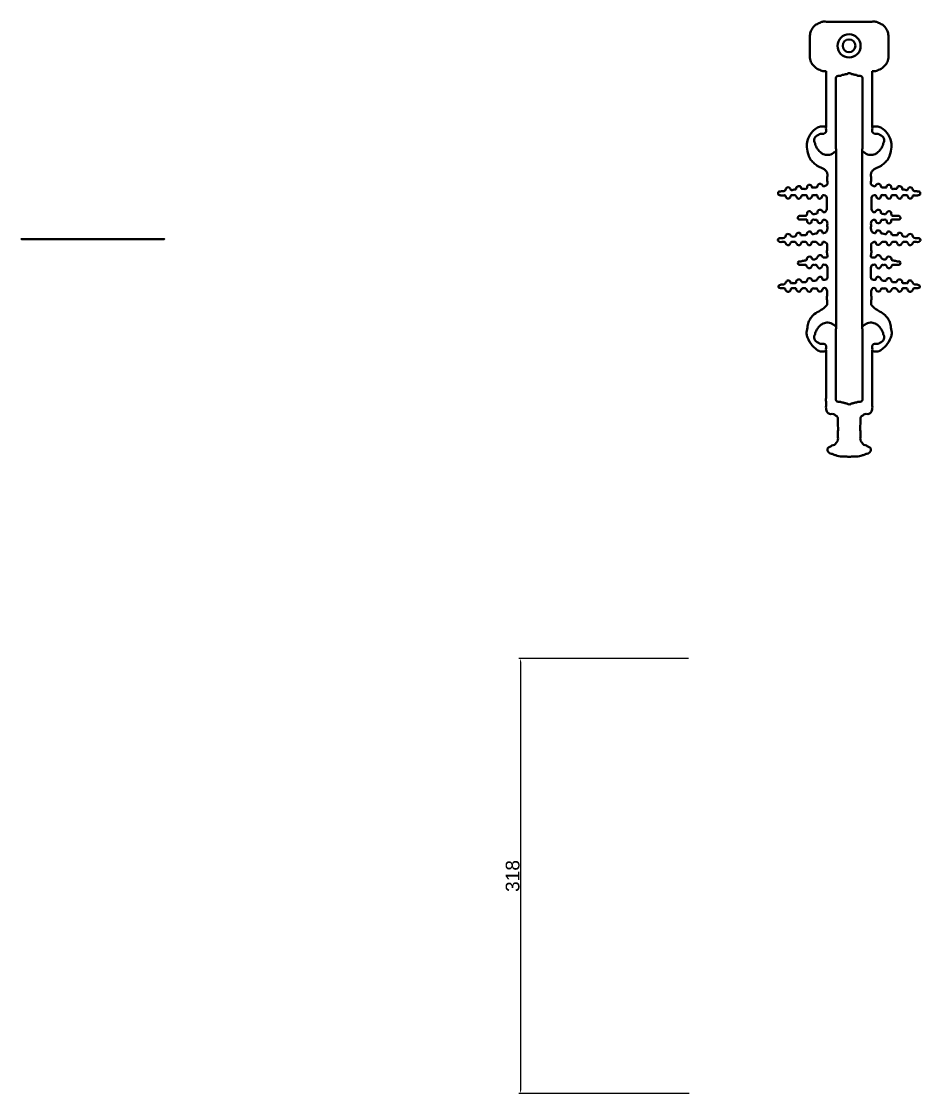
# Model space of a CAD drawing. Header units: millimetres. Extents: x 3212 to 3870, y 3838 to 4622.
import ezdxf

# ---------------------------------------------------------------- set-up
doc = ezdxf.new("R2010")
doc.units = ezdxf.units.MM
doc.styles.get("Standard").update_dxf_attribs({"font": 'arial.ttf'})
doc.dimstyles.new('ISO-25', dxfattribs={"dimtxt": 10, "dimasz": 2.5, "dimexe": 1.25, "dimexo": 0.625, "dimtad": 1, "dimtxsty": 'Standard', "dimcen": 2.5, "dimadec": 0, "dimazin": 0, "dimtfac": 1, "dimtmove": 0, "dimatfit": 3, "dimfxl": 1, "dimarcsym": 0})

# ---------------------------------------------------------------- blocks, each defined once
blk = doc.blocks.new('*D1')
at = {"color": 0, "lineweight": -2, "transparency": 16777216}
for p, q in [((3700.25, 4156.1), (3576.08, 4156.1)), ((3577.33, 4153.6), (3577.33, 3840.6)), ((3700.59, 3838.1), (3576.08, 3838.1))]:
    blk.add_line(p, q, dxfattribs=at)
at = {"color": 0, "transparency": 16777216}
for points in [[(3576.91, 4153.6), (3577.74, 4153.6), (3577.33, 4156.1)], [(3576.91, 3840.6), (3577.74, 3840.6), (3577.33, 3838.1)]]:
    blk.add_solid(points, dxfattribs=at)
at = {"layer": 'Defpoints', "color": 0, "transparency": 16777216}
for p in [(3700.88, 4156.1), (3577.33, 3838.1), (3701.22, 3838.1)]:
    blk.add_point(p, dxfattribs=at)
at = {"color": 0, "lineweight": 40, "transparency": 16777216, "insert": (3571.59, 3997.1), "char_height": 10, "attachment_point": 5, "rotation": 90}
blk.add_mtext('318', dxfattribs=at)

msp = doc.modelspace()

# ---------------------------------------------------------------- linework, layer by layer
at = {"color": 2, "lineweight": 40}
for centre, radius in [((3817.567, 4603.783), 8.468), ((3817.567, 4603.849), 4.669)]:
    msp.add_circle(centre, radius, dxfattribs=at)
at = {"color": 2, "lineweight": 40, "extrusion": (0, -1, 6.12323e-17)}
for centre, radius in [((3264.597, 141.177, -4462.606), 8.468), ((3264.597, 141.243, -4462.606), 4.669)]:
    msp.add_circle(centre, radius, dxfattribs=at)
at = {"color": 1, "lineweight": 40}
for points in [[(3817.624, 4621.453), (3813.996, 4621.453), (3809.702, 4621.453), (3804.804, 4621.453), (3800.934, 4621.453), (3798.031, 4621.453), (3795.492, 4620.366), (3793.012, 4619.097), (3790.231, 4615.713), (3789.203, 4613.115), (3788.947, 4609.484), (3788.947, 4608.308), (3788.947, 4603.012), (3788.947, 4598.556), (3788.947, 4595.07), (3789.981, 4591.339), (3792.797, 4588.22), (3794.327, 4587.057), (3796.087, 4586.254), (3797.53, 4585.581), (3799.245, 4585.361), (3800.19, 4585.361), (3800.694, 4585.361)], [(3817.624, 4621.453), (3821.252, 4621.453), (3825.546, 4621.453), (3830.444, 4621.453), (3834.314, 4621.453), (3837.216, 4621.453), (3839.756, 4620.366), (3842.236, 4619.097), (3845.017, 4615.713), (3846.045, 4613.115), (3846.301, 4609.484), (3846.301, 4608.308), (3846.301, 4603.012), (3846.301, 4598.556), (3846.301, 4595.07), (3845.266, 4591.339), (3842.451, 4588.22), (3840.921, 4587.057), (3839.161, 4586.254), (3837.718, 4585.581), (3836.003, 4585.361), (3835.058, 4585.361), (3834.554, 4585.361)], [(3800.694, 4585.361), (3800.694, 4544.886)], [(3834.554, 4585.361), (3834.554, 4544.886)], [(3264.654, 4462.606, 158.847), (3261.025, 4462.606, 158.847), (3256.732, 4462.606, 158.847), (3251.834, 4462.606, 158.847), (3247.964, 4462.606, 158.847), (3245.061, 4462.606, 158.847), (3242.521, 4462.606, 157.76), (3240.042, 4462.606, 156.491), (3237.26, 4462.606, 153.107), (3236.232, 4462.606, 150.509), (3235.976, 4462.606, 146.878), (3235.976, 4462.606, 145.702), (3235.976, 4462.606, 140.405), (3235.976, 4462.606, 135.95), (3235.976, 4462.606, 132.463), (3237.011, 4462.606, 128.733), (3239.827, 4462.606, 125.613), (3241.357, 4462.606, 124.451), (3243.117, 4462.606, 123.647), (3244.56, 4462.606, 122.975), (3246.275, 4462.606, 122.755), (3247.22, 4462.606, 122.755), (3247.724, 4462.606, 122.755)], [(3247.724, 4462.606, -81.897), (3247.724, 4462.606, -87.768), (3247.724, 4462.606, -94.689), (3247.724, 4462.606, -98.853), (3247.724, 4462.606, -114.891), (3247.724, 4462.606, -119.008), (3247.724, 4462.606, -121.901), (3247.724, 4462.606, -123.791), (3248.751, 4462.606, -126.723), (3251.028, 4462.606, -127.88), (3253.19, 4462.606, -127.88), (3254.773, 4462.606, -128.883), (3256.124, 4462.606, -130.156), (3256.477, 4462.606, -132.532), (3256.477, 4462.606, -135.136), (3256.477, 4462.606, -140.725), (3256.477, 4462.606, -144.971), (3256.477, 4462.606, -146.72), (3255.134, 4462.606, -149.03), (3253.946, 4462.606, -150.342), (3251.996, 4462.606, -150.921), (3250.911, 4462.606, -151.634), (3249.24, 4462.606, -152.686), (3248.718, 4462.606, -153.729), (3250.008, 4462.606, -156.191), (3251.706, 4462.606, -156.89), (3253.754, 4462.606, -157.663), (3256.002, 4462.606, -158.412), (3258.225, 4462.606, -158.886), (3260.123, 4462.606, -158.886), (3261.771, 4462.606, -158.886), (3264.314, 4462.606, -159.153), (3264.994, 4462.606, -159.153)], [(3247.724, 4462.606, 122.755), (3247.724, 4462.606, 82.279)], [(3264.654, 4462.606, 158.847), (3268.282, 4462.606, 158.847), (3272.575, 4462.606, 158.847), (3277.473, 4462.606, 158.847), (3281.344, 4462.606, 158.847), (3284.246, 4462.606, 158.847), (3286.786, 4462.606, 157.76), (3289.265, 4462.606, 156.491), (3292.047, 4462.606, 153.107), (3293.075, 4462.606, 150.509), (3293.331, 4462.606, 146.878), (3293.331, 4462.606, 145.702), (3293.331, 4462.606, 140.405), (3293.331, 4462.606, 135.95), (3293.331, 4462.606, 132.463), (3292.296, 4462.606, 128.733), (3289.48, 4462.606, 125.613), (3287.95, 4462.606, 124.451), (3286.191, 4462.606, 123.647), (3284.748, 4462.606, 122.975), (3283.032, 4462.606, 122.755), (3282.087, 4462.606, 122.755), (3281.584, 4462.606, 122.755)], [(3281.584, 4462.606, -81.897), (3281.584, 4462.606, -87.768), (3281.584, 4462.606, -94.689), (3281.584, 4462.606, -98.853), (3281.584, 4462.606, -114.891), (3281.584, 4462.606, -119.008), (3281.584, 4462.606, -121.901), (3281.584, 4462.606, -123.791), (3280.557, 4462.606, -126.723), (3278.279, 4462.606, -127.88), (3276.117, 4462.606, -127.88), (3274.534, 4462.606, -128.883), (3273.183, 4462.606, -130.156), (3272.83, 4462.606, -132.532), (3272.83, 4462.606, -135.136), (3272.83, 4462.606, -140.725), (3272.83, 4462.606, -144.971), (3272.83, 4462.606, -146.72), (3274.174, 4462.606, -149.03), (3275.361, 4462.606, -150.342), (3277.311, 4462.606, -150.921), (3278.396, 4462.606, -151.634), (3280.067, 4462.606, -152.686), (3280.589, 4462.606, -153.729), (3279.299, 4462.606, -156.191), (3277.601, 4462.606, -156.89), (3275.553, 4462.606, -157.663), (3273.305, 4462.606, -158.412), (3271.082, 4462.606, -158.886), (3269.184, 4462.606, -158.886), (3267.536, 4462.606, -158.886), (3264.994, 4462.606, -159.153)], [(3281.584, 4462.606, 122.755), (3281.584, 4462.606, 82.279)], [(3800.694, 4380.71), (3800.694, 4374.838), (3800.694, 4367.918), (3800.694, 4363.753), (3800.694, 4347.715), (3800.694, 4343.598), (3800.694, 4340.705), (3800.694, 4338.815), (3801.721, 4335.883), (3803.999, 4334.726), (3806.16, 4334.726), (3807.743, 4333.723), (3809.094, 4332.45), (3809.447, 4330.074), (3809.447, 4327.47), (3809.447, 4321.881), (3809.447, 4317.635), (3809.447, 4315.886), (3808.104, 4313.576), (3806.916, 4312.265), (3804.967, 4311.685), (3803.881, 4310.972), (3802.211, 4309.92), (3801.689, 4308.877), (3802.979, 4306.415), (3804.677, 4305.716), (3806.725, 4304.943), (3808.972, 4304.194), (3811.195, 4303.72), (3813.093, 4303.72), (3814.742, 4303.72), (3817.284, 4303.454), (3817.964, 4303.454)], [(3834.554, 4380.71), (3834.554, 4374.838), (3834.554, 4367.918), (3834.554, 4363.753), (3834.554, 4347.715), (3834.554, 4343.598), (3834.554, 4340.705), (3834.554, 4338.815), (3833.527, 4335.883), (3831.249, 4334.726), (3829.087, 4334.726), (3827.505, 4333.723), (3826.154, 4332.45), (3825.801, 4330.074), (3825.801, 4327.47), (3825.801, 4321.881), (3825.801, 4317.635), (3825.801, 4315.886), (3827.144, 4313.576), (3828.331, 4312.265), (3830.281, 4311.685), (3831.366, 4310.972), (3833.037, 4309.92), (3833.559, 4308.877), (3832.269, 4306.415), (3830.571, 4305.716), (3828.523, 4304.943), (3826.275, 4304.194), (3824.053, 4303.72), (3822.155, 4303.72), (3820.506, 4303.72), (3817.964, 4303.454)]]:
    msp.add_spline(points, degree=3, dxfattribs=at)
at = {"color": 4, "lineweight": 40}
for points in [[(3817.787, 4583.756), (3816.803, 4583.756), (3816.021, 4583.19), (3815.025, 4583.03), (3814.029, 4582.787), (3813.309, 4582.522), (3812.409, 4582.522), (3811.307, 4581.993), (3810.619, 4581.993), (3809.433, 4581.834), (3808.956, 4581.654), (3808.077, 4580.977), (3807.963, 4580.073), (3807.963, 4578.622), (3807.963, 4576.557), (3807.963, 4573.867), (3807.963, 4563.944), (3807.963, 4549.334), (3807.963, 4541.43), (3807.963, 4530.962), (3808.036, 4527.047)], [(3817.787, 4583.756), (3818.488, 4583.756), (3819.269, 4583.19), (3820.266, 4583.03), (3821.261, 4582.787), (3821.981, 4582.522), (3822.882, 4582.522), (3823.983, 4581.993), (3824.672, 4581.993), (3825.858, 4581.834), (3826.335, 4581.654), (3827.214, 4580.977), (3827.327, 4580.073), (3827.327, 4578.622), (3827.327, 4576.557), (3827.327, 4573.867), (3827.327, 4563.944), (3827.327, 4549.334), (3827.327, 4541.43), (3827.327, 4530.962), (3827.212, 4527.047)], [(3264.816, 4462.606, 121.15), (3263.833, 4462.606, 121.15), (3263.051, 4462.606, 120.584), (3262.055, 4462.606, 120.424), (3261.059, 4462.606, 120.181), (3260.339, 4462.606, 119.916), (3259.439, 4462.606, 119.916), (3258.337, 4462.606, 119.387), (3257.649, 4462.606, 119.387), (3256.462, 4462.606, 119.228), (3255.986, 4462.606, 119.048), (3255.106, 4462.606, 118.371), (3254.993, 4462.606, 117.467), (3254.993, 4462.606, 116.016), (3254.993, 4462.606, 113.951), (3254.993, 4462.606, 111.261), (3254.993, 4462.606, 101.337), (3254.993, 4462.606, 86.728), (3254.993, 4462.606, 78.824), (3254.993, 4462.606, 68.356), (3255.066, 4462.606, 64.44)], [(3264.816, 4462.606, -120.767), (3263.833, 4462.606, -120.767), (3263.051, 4462.606, -120.202), (3262.055, 4462.606, -120.041), (3261.059, 4462.606, -119.798), (3260.339, 4462.606, -119.533), (3259.439, 4462.606, -119.533), (3258.337, 4462.606, -119.004), (3257.649, 4462.606, -119.004), (3256.462, 4462.606, -118.846), (3255.986, 4462.606, -118.666), (3255.106, 4462.606, -117.988), (3254.993, 4462.606, -117.084), (3254.993, 4462.606, -115.633), (3254.993, 4462.606, -113.568), (3254.993, 4462.606, -110.878), (3254.993, 4462.606, -100.955), (3254.993, 4462.606, -86.345), (3254.993, 4462.606, -78.441), (3254.993, 4462.606, -67.974), (3255.066, 4462.606, -64.058)], [(3264.816, 4462.606, 121.15), (3265.517, 4462.606, 121.15), (3266.299, 4462.606, 120.584), (3267.295, 4462.606, 120.424), (3268.291, 4462.606, 120.181), (3269.011, 4462.606, 119.916), (3269.911, 4462.606, 119.916), (3271.013, 4462.606, 119.387), (3271.701, 4462.606, 119.387), (3272.888, 4462.606, 119.228), (3273.364, 4462.606, 119.048), (3274.244, 4462.606, 118.371), (3274.357, 4462.606, 117.467), (3274.357, 4462.606, 116.016), (3274.357, 4462.606, 113.951), (3274.357, 4462.606, 111.261), (3274.357, 4462.606, 101.337), (3274.357, 4462.606, 86.728), (3274.357, 4462.606, 78.824), (3274.357, 4462.606, 68.356), (3274.241, 4462.606, 64.44)], [(3264.816, 4462.606, -120.767), (3265.517, 4462.606, -120.767), (3266.299, 4462.606, -120.202), (3267.295, 4462.606, -120.041), (3268.291, 4462.606, -119.798), (3269.011, 4462.606, -119.533), (3269.911, 4462.606, -119.533), (3271.013, 4462.606, -119.004), (3271.701, 4462.606, -119.004), (3272.888, 4462.606, -118.846), (3273.364, 4462.606, -118.666), (3274.244, 4462.606, -117.988), (3274.357, 4462.606, -117.084), (3274.357, 4462.606, -115.633), (3274.357, 4462.606, -113.568), (3274.357, 4462.606, -110.878), (3274.357, 4462.606, -100.955), (3274.357, 4462.606, -86.345), (3274.357, 4462.606, -78.441), (3274.357, 4462.606, -67.974), (3274.241, 4462.606, -64.058)], [(3817.787, 4341.839), (3816.803, 4341.839), (3816.021, 4342.405), (3815.025, 4342.565), (3814.029, 4342.808), (3813.309, 4343.073), (3812.409, 4343.073), (3811.307, 4343.602), (3810.619, 4343.602), (3809.433, 4343.761), (3808.956, 4343.941), (3808.077, 4344.618), (3807.963, 4345.522), (3807.963, 4346.973), (3807.963, 4349.038), (3807.963, 4351.728), (3807.963, 4361.651), (3807.963, 4376.261), (3807.963, 4384.165), (3807.963, 4394.633), (3808.036, 4398.548)], [(3817.787, 4341.839), (3818.488, 4341.839), (3819.269, 4342.405), (3820.266, 4342.565), (3821.261, 4342.808), (3821.981, 4343.073), (3822.882, 4343.073), (3823.983, 4343.602), (3824.672, 4343.602), (3825.858, 4343.761), (3826.335, 4343.941), (3827.214, 4344.618), (3827.327, 4345.522), (3827.327, 4346.973), (3827.327, 4349.038), (3827.327, 4351.728), (3827.327, 4361.651), (3827.327, 4376.261), (3827.327, 4384.165), (3827.327, 4394.633), (3827.212, 4398.548)]]:
    msp.add_spline(points, degree=3, dxfattribs=at)
at = {"color": 5, "lineweight": 40}
for points in [[(3800.694, 4544.886), (3798.615, 4544.886), (3796.746, 4544.886), (3793.809, 4543.654), (3790.018, 4540.239), (3787.188, 4534.53), (3786.686, 4529.728), (3787.82, 4524.2), (3789.708, 4520.312), (3792.142, 4517.948), (3795.108, 4515.698), (3797.407, 4514.55), (3799.296, 4513.588), (3800.972, 4511.98), (3801.687, 4509.953), (3801.687, 4508.849), (3801.687, 4504.286), (3801.687, 4502.825), (3800.153, 4501.499), (3798.869, 4501.108), (3797.977, 4502.13), (3797.215, 4502.717), (3796.404, 4502.977), (3795.412, 4502.729), (3794.703, 4502.114), (3794.292, 4500.79), (3792.801, 4500.227), (3791.389, 4500.227), (3790.553, 4500.227), (3790.142, 4501.405), (3789.498, 4501.993), (3788.274, 4502.179), (3787.602, 4501.99), (3786.848, 4500.337), (3786.848, 4499.932), (3786.025, 4499.239), (3784.846, 4499.239), (3783.417, 4499.239), (3782.779, 4499.239), (3782.376, 4500.445), (3781.641, 4501.235), (3780.559, 4501.235), (3779.616, 4500.944), (3778.95, 4499.863), (3778.631, 4498.768), (3777.868, 4498.768), (3776.744, 4498.531), (3775.259, 4498.382), (3774.734, 4499.011), (3774.228, 4499.884), (3773.651, 4500.399), (3772.471, 4500.399), (3771.318, 4499.264), (3770.89, 4498.138), (3769.762, 4497.53), (3768.038, 4497.53), (3767.034, 4497.397), (3766.012, 4497.184), (3765.627, 4495.766), (3766.147, 4494.925), (3768.355, 4494.529), (3769.805, 4494.529), (3770.853, 4494.529), (3771.244, 4493.492), (3772.146, 4492.419), (3772.87, 4492.144), (3774.407, 4493.042), (3775.305, 4494.664), (3776.102, 4494.664), (3777.378, 4494.664), (3778.247, 4494.664), (3778.957, 4493.795), (3779.638, 4492.578), (3780.537, 4492.014), (3782.073, 4492.694), (3782.783, 4494.229), (3783.175, 4494.664), (3784.131, 4494.664), (3785.32, 4494.664), (3786.454, 4494.664), (3786.883, 4493.628), (3787.723, 4492.306), (3789.074, 4492.178), (3789.944, 4492.639), (3790.606, 4494.256), (3790.812, 4494.682), (3791.535, 4494.8), (3792.024, 4494.8), (3793.341, 4494.8), (3794.08, 4494.8), (3794.429, 4493.642), (3795.883, 4492.099), (3797.442, 4492.698), (3798.042, 4494.346), (3799.122, 4494.766), (3800.824, 4493.91), (3801.266, 4491.544), (3801.266, 4488.708), (3801.266, 4484.566), (3800.569, 4482.928), (3799.281, 4482.149), (3797.76, 4483.396), (3797.402, 4483.741), (3796.666, 4484.032), (3795.241, 4483.68), (3794.444, 4482.394), (3794.168, 4481.368), (3793.426, 4481.095), (3791.978, 4480.818), (3791.146, 4480.818), (3790.13, 4481.987), (3789.483, 4482.634), (3788.821, 4482.895), (3786.988, 4482.187), (3786.665, 4480.325), (3785.833, 4479.648), (3784.601, 4479.648), (3782.953, 4479.648), (3781.782, 4479.648), (3780.482, 4479.147), (3780.482, 4477.075), (3781.631, 4476.832), (3783.867, 4476.832), (3786.138, 4476.832), (3786.645, 4476.832), (3786.864, 4475.804), (3787.984, 4474.207), (3789.366, 4474.207), (3790.434, 4476.247), (3790.873, 4476.749), (3792.334, 4476.749), (3793.135, 4476.749), (3793.857, 4476.749), (3794.501, 4475.761), (3795.302, 4474.427), (3796.495, 4474.113), (3797.814, 4474.961), (3798.285, 4476.451), (3799.165, 4476.718), (3800.876, 4476.263), (3801.646, 4474.913), (3801.646, 4472.687), (3801.646, 4469.679), (3800.729, 4467.682), (3798.959, 4466.949), (3798.478, 4466.949), (3797.997, 4468.162), (3795.903, 4468.93), (3794.71, 4468.185), (3793.892, 4466.638), (3793.207, 4466.638), (3791.311, 4466.176), (3790.706, 4466.176), (3789.957, 4467.45), (3789.16, 4468.055), (3788.092, 4468.055), (3786.993, 4467.211), (3786.451, 4465.746), (3785.798, 4465.523), (3784.013, 4465.523), (3782.366, 4465.523), (3781.95, 4466.682), (3780.973, 4467.274), (3779.933, 4467.034), (3778.956, 4466.01), (3778.588, 4464.858), (3777.723, 4464.362), (3776.122, 4464.362), (3775.417, 4464.362), (3774.637, 4465.561), (3773.532, 4466.275), (3771.761, 4466.048), (3770.721, 4464.084), (3769.227, 4463.175), (3768.236, 4463.175), (3766.351, 4463.175), (3765.459, 4461.782), (3766.732, 4460.458), (3768.551, 4460.458), (3770.37, 4460.458), (3771.499, 4458.968), (3772.436, 4458.261), (3773.719, 4458.261), (3774.771, 4459.691), (3775.265, 4460.332), (3776.288, 4460.54), (3777.18, 4460.54), (3778.136, 4460.54), (3778.929, 4459.703), (3779.821, 4458.497), (3781.16, 4458.085), (3782.597, 4459.587), (3783.126, 4460.561), (3783.919, 4460.561), (3784.49, 4460.561), (3785.805, 4460.561), (3786.62, 4459.951), (3787.286, 4458.737), (3788.501, 4458.039), (3789.667, 4458.637), (3790.399, 4460.351), (3790.798, 4460.6), (3791.731, 4460.6), (3793.462, 4460.6), (3794.564, 4459.592), (3795.424, 4458.523), (3796.766, 4458.314), (3798.106, 4459.568), (3798.464, 4460.558), (3799.254, 4460.558), (3800.35, 4460.11), (3801.491, 4459.142), (3801.491, 4458.638), (3801.491, 4457.524), (3801.491, 4455.263), (3801.491, 4452.1), (3801.491, 4449.491), (3799.917, 4449.089), (3798.788, 4449.089), (3797.711, 4450.285), (3797.232, 4450.797), (3795.882, 4450.797), (3794.907, 4450.285), (3794.052, 4448.628), (3793.197, 4448.064), (3791.966, 4447.551), (3790.804, 4447.944), (3790.12, 4449.072), (3789.555, 4449.584), (3787.965, 4449.584), (3786.922, 4448.884), (3786.581, 4447.534), (3784.366, 4446.778), (3781.541, 4446.124), (3780.508, 4446.124), (3780.508, 4444.11), (3782.23, 4443.766), (3784.59, 4443.766), (3785.709, 4443.766), (3786.553, 4442.888), (3787.242, 4441.701), (3788.844, 4441.271), (3790.187, 4442.441), (3790.945, 4443.68), (3791.754, 4443.68), (3793.063, 4443.68), (3793.614, 4443.68), (3794.2, 4442.871), (3794.923, 4441.701), (3796.008, 4441.15), (3797.283, 4441.821), (3798.023, 4442.94), (3798.385, 4443.835), (3799.745, 4443.835), (3800.469, 4443.835), (3801.729, 4441.465), (3801.729, 4438.787), (3801.729, 4436.878), (3801.729, 4435.582), (3801.729, 4434.62), (3801.294, 4433.412), (3799.805, 4432.904), (3798.316, 4432.904), (3797.826, 4433.92), (3797.107, 4435.04), (3796.214, 4435.04), (3795.18, 4434.497), (3794.532, 4433.429), (3793.972, 4432.537), (3792.424, 4432.129), (3791.296, 4431.963), (3790.665, 4432.239), (3790.179, 4433.311), (3789.57, 4433.897), (3788.276, 4434.052), (3787.336, 4433.554), (3786.628, 4431.907), (3785.876, 4431.134), (3784.715, 4431.134), (3783.104, 4431.134), (3782.848, 4431.67), (3782.248, 4432.592), (3780.894, 4433.054), (3779.829, 4432.748), (3778.888, 4431.775), (3778.888, 4430.699), (3778.265, 4430.472), (3776.274, 4430.472), (3775.294, 4430.472), (3774.805, 4430.472), (3774.543, 4431.455), (3774.121, 4432.047), (3773.313, 4432.354), (3772.55, 4432.354), (3771.073, 4430.641), (3770.486, 4429.852), (3769.312, 4429.302), (3767.936, 4429.302), (3766.743, 4428.972), (3766.028, 4428.459), (3766.028, 4427.263), (3767.309, 4426.692), (3768.876, 4426.692), (3770.296, 4426.692), (3771.134, 4425.332), (3772.732, 4424.148), (3774.686, 4425.079), (3775.245, 4426.492), (3776.428, 4426.63), (3777.299, 4426.63), (3778.513, 4426.63), (3778.957, 4425.506), (3779.895, 4424.428), (3780.798, 4424.053), (3782.146, 4425.084), (3783.131, 4426.291), (3783.717, 4426.76), (3784.491, 4426.76), (3785.511, 4426.76), (3786.687, 4425.447), (3787.688, 4424.277), (3789.369, 4424.277), (3790.408, 4426.107), (3790.994, 4426.56), (3791.825, 4426.56), (3793.317, 4426.56), (3794.073, 4426.56), (3794.583, 4425.409), (3795.508, 4424.258), (3797.34, 4424.616), (3798.247, 4425.937), (3798.682, 4426.636), (3800.45, 4426.636), (3801.423, 4424.643), (3801.423, 4421.36), (3801.423, 4417.622), (3801.423, 4414.647), (3799.527, 4412.56), (3796.503, 4410.379), (3792.156, 4407.685), (3789.45, 4404.782), (3787.947, 4401.878), (3787.095, 4397.923), (3786.539, 4393.287), (3787.17, 4390.732), (3790.579, 4384.828), (3793.463, 4382.149), (3796.195, 4380.531), (3799.231, 4380.531), (3800.694, 4380.71)], [(3834.554, 4544.886), (3836.633, 4544.886), (3838.502, 4544.886), (3841.438, 4543.654), (3845.23, 4540.239), (3848.06, 4534.53), (3848.562, 4529.728), (3847.428, 4524.2), (3845.539, 4520.312), (3843.106, 4517.948), (3840.14, 4515.698), (3837.841, 4514.55), (3835.952, 4513.588), (3834.276, 4511.98), (3833.561, 4509.953), (3833.561, 4508.849), (3833.561, 4504.286), (3833.561, 4502.825), (3835.095, 4501.499), (3836.379, 4501.108), (3837.271, 4502.13), (3838.033, 4502.717), (3838.844, 4502.977), (3839.836, 4502.729), (3840.545, 4502.114), (3840.956, 4500.79), (3842.447, 4500.227), (3843.858, 4500.227), (3844.694, 4500.227), (3845.106, 4501.405), (3845.75, 4501.993), (3846.974, 4502.179), (3847.646, 4501.99), (3848.4, 4500.337), (3848.4, 4499.932), (3849.223, 4499.239), (3850.402, 4499.239), (3851.831, 4499.239), (3852.469, 4499.239), (3852.872, 4500.445), (3853.607, 4501.235), (3854.689, 4501.235), (3855.632, 4500.944), (3856.298, 4499.863), (3856.617, 4498.768), (3857.38, 4498.768), (3858.504, 4498.531), (3859.989, 4498.382), (3860.513, 4499.011), (3861.02, 4499.884), (3861.597, 4500.399), (3862.777, 4500.399), (3863.93, 4499.264), (3864.358, 4498.138), (3865.486, 4497.53), (3867.21, 4497.53), (3868.214, 4497.397), (3869.236, 4497.184), (3869.621, 4495.766), (3869.101, 4494.925), (3866.893, 4494.529), (3865.443, 4494.529), (3864.395, 4494.529), (3864.004, 4493.492), (3863.102, 4492.419), (3862.378, 4492.144), (3860.841, 4493.042), (3859.943, 4494.664), (3859.146, 4494.664), (3857.87, 4494.664), (3857.001, 4494.664), (3856.291, 4493.795), (3855.61, 4492.578), (3854.711, 4492.014), (3853.175, 4492.694), (3852.465, 4494.229), (3852.073, 4494.664), (3851.117, 4494.664), (3849.928, 4494.664), (3848.794, 4494.664), (3848.365, 4493.628), (3847.525, 4492.306), (3846.174, 4492.178), (3845.304, 4492.639), (3844.642, 4494.256), (3844.436, 4494.682), (3843.713, 4494.8), (3843.224, 4494.8), (3841.907, 4494.8), (3841.168, 4494.8), (3840.819, 4493.642), (3839.365, 4492.099), (3837.806, 4492.698), (3837.206, 4494.346), (3836.126, 4494.766), (3834.424, 4493.91), (3833.982, 4491.544), (3833.982, 4488.708), (3833.982, 4484.566), (3834.679, 4482.928), (3835.967, 4482.149), (3837.488, 4483.396), (3837.846, 4483.741), (3838.582, 4484.032), (3840.007, 4483.68), (3840.804, 4482.394), (3841.08, 4481.368), (3841.822, 4481.095), (3843.27, 4480.818), (3844.101, 4480.818), (3845.118, 4481.987), (3845.765, 4482.634), (3846.427, 4482.895), (3848.26, 4482.187), (3848.583, 4480.325), (3849.415, 4479.648), (3850.647, 4479.648), (3852.295, 4479.648), (3853.466, 4479.648), (3854.766, 4479.147), (3854.766, 4477.075), (3853.617, 4476.832), (3851.381, 4476.832), (3849.11, 4476.832), (3848.603, 4476.832), (3848.384, 4475.804), (3847.264, 4474.207), (3845.882, 4474.207), (3844.814, 4476.247), (3844.374, 4476.749), (3842.914, 4476.749), (3842.113, 4476.749), (3841.391, 4476.749), (3840.747, 4475.761), (3839.946, 4474.427), (3838.753, 4474.113), (3837.434, 4474.961), (3836.963, 4476.451), (3836.083, 4476.718), (3834.372, 4476.263), (3833.602, 4474.913), (3833.602, 4472.687), (3833.602, 4469.679), (3834.519, 4467.682), (3836.289, 4466.949), (3836.77, 4466.949), (3837.251, 4468.162), (3839.345, 4468.93), (3840.538, 4468.185), (3841.356, 4466.638), (3842.041, 4466.638), (3843.937, 4466.176), (3844.542, 4466.176), (3845.291, 4467.45), (3846.088, 4468.055), (3847.155, 4468.055), (3848.255, 4467.211), (3848.797, 4465.746), (3849.45, 4465.523), (3851.234, 4465.523), (3852.882, 4465.523), (3853.298, 4466.682), (3854.275, 4467.274), (3855.315, 4467.034), (3856.292, 4466.01), (3856.66, 4464.858), (3857.525, 4464.362), (3859.126, 4464.362), (3859.831, 4464.362), (3860.611, 4465.561), (3861.716, 4466.275), (3863.487, 4466.048), (3864.526, 4464.084), (3866.021, 4463.175), (3867.012, 4463.175), (3868.897, 4463.175), (3869.789, 4461.782), (3868.516, 4460.458), (3866.697, 4460.458), (3864.878, 4460.458), (3863.749, 4458.968), (3862.812, 4458.261), (3861.529, 4458.261), (3860.477, 4459.691), (3859.983, 4460.332), (3858.959, 4460.54), (3858.068, 4460.54), (3857.112, 4460.54), (3856.319, 4459.703), (3855.427, 4458.497), (3854.088, 4458.085), (3852.65, 4459.587), (3852.122, 4460.561), (3851.328, 4460.561), (3850.758, 4460.561), (3849.443, 4460.561), (3848.628, 4459.951), (3847.962, 4458.737), (3846.747, 4458.039), (3845.581, 4458.637), (3844.849, 4460.351), (3844.449, 4460.6), (3843.517, 4460.6), (3841.786, 4460.6), (3840.684, 4459.592), (3839.824, 4458.523), (3838.482, 4458.314), (3837.142, 4459.568), (3836.784, 4460.558), (3835.994, 4460.558), (3834.898, 4460.11), (3833.756, 4459.142), (3833.756, 4458.638), (3833.756, 4457.524), (3833.756, 4455.263), (3833.756, 4452.1), (3833.756, 4449.491), (3835.331, 4449.089), (3836.46, 4449.089), (3837.537, 4450.285), (3838.016, 4450.797), (3839.366, 4450.797), (3840.341, 4450.285), (3841.196, 4448.628), (3842.051, 4448.064), (3843.282, 4447.551), (3844.444, 4447.944), (3845.128, 4449.072), (3845.692, 4449.584), (3847.282, 4449.584), (3848.325, 4448.884), (3848.667, 4447.534), (3850.882, 4446.778), (3853.707, 4446.124), (3854.74, 4446.124), (3854.74, 4444.11), (3853.018, 4443.766), (3850.658, 4443.766), (3849.539, 4443.766), (3848.695, 4442.888), (3848.006, 4441.701), (3846.404, 4441.271), (3845.061, 4442.441), (3844.303, 4443.68), (3843.494, 4443.68), (3842.185, 4443.68), (3841.634, 4443.68), (3841.048, 4442.871), (3840.325, 4441.701), (3839.24, 4441.15), (3837.965, 4441.821), (3837.225, 4442.94), (3836.863, 4443.835), (3835.502, 4443.835), (3834.779, 4443.835), (3833.519, 4441.465), (3833.519, 4438.787), (3833.519, 4436.878), (3833.519, 4435.582), (3833.519, 4434.62), (3833.954, 4433.412), (3835.443, 4432.904), (3836.932, 4432.904), (3837.422, 4433.92), (3838.141, 4435.04), (3839.034, 4435.04), (3840.068, 4434.497), (3840.716, 4433.429), (3841.276, 4432.537), (3842.824, 4432.129), (3843.952, 4431.963), (3844.583, 4432.239), (3845.069, 4433.311), (3845.678, 4433.897), (3846.972, 4434.052), (3847.912, 4433.554), (3848.62, 4431.907), (3849.372, 4431.134), (3850.533, 4431.134), (3852.144, 4431.134), (3852.4, 4431.67), (3853, 4432.592), (3854.354, 4433.054), (3855.419, 4432.748), (3856.359, 4431.775), (3856.359, 4430.699), (3856.983, 4430.472), (3858.974, 4430.472), (3859.954, 4430.472), (3860.443, 4430.472), (3860.705, 4431.455), (3861.127, 4432.047), (3861.935, 4432.354), (3862.698, 4432.354), (3864.175, 4430.641), (3864.762, 4429.852), (3865.936, 4429.302), (3867.312, 4429.302), (3868.505, 4428.972), (3869.22, 4428.459), (3869.22, 4427.263), (3867.939, 4426.692), (3866.372, 4426.692), (3864.952, 4426.692), (3864.114, 4425.332), (3862.516, 4424.148), (3860.561, 4425.079), (3860.003, 4426.492), (3858.82, 4426.63), (3857.949, 4426.63), (3856.735, 4426.63), (3856.291, 4425.506), (3855.353, 4424.428), (3854.45, 4424.053), (3853.102, 4425.084), (3852.117, 4426.291), (3851.531, 4426.76), (3850.757, 4426.76), (3849.737, 4426.76), (3848.561, 4425.447), (3847.56, 4424.277), (3845.879, 4424.277), (3844.84, 4426.107), (3844.254, 4426.56), (3843.423, 4426.56), (3841.931, 4426.56), (3841.175, 4426.56), (3840.665, 4425.409), (3839.74, 4424.258), (3837.907, 4424.616), (3837.001, 4425.937), (3836.566, 4426.636), (3834.798, 4426.636), (3833.825, 4424.643), (3833.825, 4421.36), (3833.825, 4417.622), (3833.825, 4414.647), (3835.721, 4412.56), (3838.745, 4410.379), (3843.092, 4407.685), (3845.797, 4404.782), (3847.301, 4401.878), (3848.152, 4397.923), (3848.709, 4393.287), (3848.078, 4390.732), (3844.669, 4384.828), (3841.785, 4382.149), (3839.053, 4380.531), (3836.017, 4380.531), (3834.554, 4380.71)], [(3247.724, 4462.606, 82.279), (3245.645, 4462.606, 82.279), (3243.776, 4462.606, 82.279), (3240.839, 4462.606, 81.048), (3237.048, 4462.606, 77.633), (3234.218, 4462.606, 71.924), (3233.716, 4462.606, 67.122), (3234.849, 4462.606, 61.594), (3236.738, 4462.606, 57.706), (3239.172, 4462.606, 55.342), (3242.138, 4462.606, 53.092), (3244.437, 4462.606, 51.943), (3246.326, 4462.606, 50.981), (3248.002, 4462.606, 49.374), (3248.717, 4462.606, 47.347), (3248.717, 4462.606, 46.243), (3248.717, 4462.606, 41.68), (3248.717, 4462.606, 40.219), (3247.182, 4462.606, 38.893), (3245.899, 4462.606, 38.502), (3245.006, 4462.606, 39.524), (3244.245, 4462.606, 40.111), (3243.433, 4462.606, 40.371), (3242.442, 4462.606, 40.123), (3241.732, 4462.606, 39.508), (3241.322, 4462.606, 38.184), (3239.831, 4462.606, 37.621), (3238.419, 4462.606, 37.621), (3237.583, 4462.606, 37.621), (3237.172, 4462.606, 38.798), (3236.528, 4462.606, 39.387), (3235.304, 4462.606, 39.573), (3234.631, 4462.606, 39.384), (3233.878, 4462.606, 37.731), (3233.878, 4462.606, 37.326), (3233.054, 4462.606, 36.633), (3231.875, 4462.606, 36.633), (3230.446, 4462.606, 36.633), (3229.808, 4462.606, 36.633), (3229.406, 4462.606, 37.839), (3228.671, 4462.606, 38.629), (3227.589, 4462.606, 38.629), (3226.645, 4462.606, 38.338), (3225.98, 4462.606, 37.256), (3225.661, 4462.606, 36.161), (3224.898, 4462.606, 36.161), (3223.774, 4462.606, 35.924), (3222.288, 4462.606, 35.776), (3221.764, 4462.606, 36.404), (3221.257, 4462.606, 37.278), (3220.681, 4462.606, 37.793), (3219.501, 4462.606, 37.793), (3218.348, 4462.606, 36.658), (3217.92, 4462.606, 35.531), (3216.792, 4462.606, 34.924), (3215.068, 4462.606, 34.924), (3214.063, 4462.606, 34.791), (3213.041, 4462.606, 34.578), (3212.657, 4462.606, 33.159), (3213.176, 4462.606, 32.319), (3215.385, 4462.606, 31.922), (3216.834, 4462.606, 31.922), (3217.882, 4462.606, 31.922), (3218.274, 4462.606, 30.886), (3219.175, 4462.606, 29.813), (3219.9, 4462.606, 29.538), (3221.436, 4462.606, 30.435), (3222.335, 4462.606, 32.057), (3223.132, 4462.606, 32.057), (3224.407, 4462.606, 32.057), (3225.277, 4462.606, 32.057), (3225.987, 4462.606, 31.188), (3226.668, 4462.606, 29.972), (3227.567, 4462.606, 29.407), (3229.103, 4462.606, 30.088), (3229.813, 4462.606, 31.623), (3230.204, 4462.606, 32.057), (3231.161, 4462.606, 32.057), (3232.349, 4462.606, 32.057), (3233.484, 4462.606, 32.057), (3233.913, 4462.606, 31.022), (3234.753, 4462.606, 29.699), (3236.104, 4462.606, 29.572), (3236.974, 4462.606, 30.033), (3237.635, 4462.606, 31.649), (3237.841, 4462.606, 32.075), (3238.565, 4462.606, 32.194), (3239.054, 4462.606, 32.194), (3240.371, 4462.606, 32.194), (3241.109, 4462.606, 32.194), (3241.458, 4462.606, 31.036), (3242.913, 4462.606, 29.492), (3244.472, 4462.606, 30.092), (3245.072, 4462.606, 31.74), (3246.151, 4462.606, 32.159), (3247.854, 4462.606, 31.304), (3248.295, 4462.606, 28.938), (3248.295, 4462.606, 26.102), (3248.295, 4462.606, 21.959), (3247.598, 4462.606, 20.322), (3246.311, 4462.606, 19.543), (3244.79, 4462.606, 20.79), (3244.431, 4462.606, 21.135), (3243.696, 4462.606, 21.426), (3242.27, 4462.606, 21.074), (3241.473, 4462.606, 19.788), (3241.198, 4462.606, 18.762), (3240.455, 4462.606, 18.489), (3239.008, 4462.606, 18.212), (3238.176, 4462.606, 18.212), (3237.16, 4462.606, 19.381), (3236.513, 4462.606, 20.027), (3235.851, 4462.606, 20.289), (3234.018, 4462.606, 19.581), (3233.695, 4462.606, 17.719), (3232.863, 4462.606, 17.042), (3231.631, 4462.606, 17.042), (3229.983, 4462.606, 17.042), (3228.811, 4462.606, 17.042), (3227.511, 4462.606, 16.541), (3227.511, 4462.606, 14.469), (3228.661, 4462.606, 14.226), (3230.897, 4462.606, 14.226), (3233.167, 4462.606, 14.226), (3233.675, 4462.606, 14.226), (3233.894, 4462.606, 13.197), (3235.014, 4462.606, 11.601), (3236.396, 4462.606, 11.601), (3237.463, 4462.606, 13.641), (3237.903, 4462.606, 14.143), (3239.363, 4462.606, 14.143), (3240.164, 4462.606, 14.143), (3240.887, 4462.606, 14.143), (3241.53, 4462.606, 13.155), (3242.331, 4462.606, 11.821), (3243.525, 4462.606, 11.507), (3244.844, 4462.606, 12.354), (3245.315, 4462.606, 13.845), (3246.194, 4462.606, 14.112), (3247.906, 4462.606, 13.657), (3248.675, 4462.606, 12.307), (3248.675, 4462.606, 10.081), (3248.675, 4462.606, 7.073), (3247.759, 4462.606, 5.076), (3245.988, 4462.606, 4.343), (3245.508, 4462.606, 4.343), (3245.027, 4462.606, 5.556), (3242.933, 4462.606, 6.323), (3241.74, 4462.606, 5.578), (3240.922, 4462.606, 4.031), (3240.237, 4462.606, 4.031), (3238.341, 4462.606, 3.57), (3237.735, 4462.606, 3.57), (3236.986, 4462.606, 4.843), (3236.19, 4462.606, 5.448), (3235.122, 4462.606, 5.448), (3234.023, 4462.606, 4.604), (3233.481, 4462.606, 3.14), (3232.828, 4462.606, 2.917), (3231.043, 4462.606, 2.917), (3229.396, 4462.606, 2.917), (3228.98, 4462.606, 4.076), (3228.003, 4462.606, 4.668), (3226.962, 4462.606, 4.428), (3225.986, 4462.606, 3.404), (3225.617, 4462.606, 2.252), (3224.753, 4462.606, 1.756), (3223.152, 4462.606, 1.756), (3222.446, 4462.606, 1.756), (3221.667, 4462.606, 2.955), (3220.562, 4462.606, 3.669), (3218.791, 4462.606, 3.442), (3217.751, 4462.606, 1.477), (3216.256, 4462.606, 0.568), (3215.265, 4462.606, 0.568), (3213.381, 4462.606, 0.568), (3212.488, 4462.606, -0.825), (3213.762, 4462.606, -2.149), (3215.58, 4462.606, -2.149), (3217.399, 4462.606, -2.149), (3218.528, 4462.606, -3.638), (3219.466, 4462.606, -4.345), (3220.749, 4462.606, -4.345), (3221.801, 4462.606, -2.915), (3222.294, 4462.606, -2.274), (3223.318, 4462.606, -2.066), (3224.21, 4462.606, -2.066), (3225.165, 4462.606, -2.066), (3225.958, 4462.606, -2.903), (3226.851, 4462.606, -4.109), (3228.189, 4462.606, -4.522), (3229.627, 4462.606, -3.019), (3230.156, 4462.606, -2.045), (3230.949, 4462.606, -2.045), (3231.519, 4462.606, -2.045), (3232.834, 4462.606, -2.045), (3233.65, 4462.606, -2.655), (3234.316, 4462.606, -3.869), (3235.531, 4462.606, -4.568), (3236.696, 4462.606, -3.969), (3237.429, 4462.606, -2.256), (3237.828, 4462.606, -2.006), (3238.76, 4462.606, -2.006), (3240.492, 4462.606, -2.006), (3241.594, 4462.606, -3.014), (3242.454, 4462.606, -4.083), (3243.796, 4462.606, -4.293), (3245.136, 4462.606, -3.038), (3245.494, 4462.606, -2.049), (3246.284, 4462.606, -2.049), (3247.38, 4462.606, -2.496), (3248.521, 4462.606, -3.465), (3248.521, 4462.606, -3.968), (3248.521, 4462.606, -5.082), (3248.521, 4462.606, -7.343), (3248.521, 4462.606, -10.506), (3248.521, 4462.606, -13.115), (3246.946, 4462.606, -13.517), (3245.818, 4462.606, -13.517), (3244.741, 4462.606, -12.321), (3244.262, 4462.606, -11.809), (3242.911, 4462.606, -11.809), (3241.937, 4462.606, -12.321), (3241.082, 4462.606, -13.979), (3240.227, 4462.606, -14.542), (3238.996, 4462.606, -15.055), (3237.833, 4462.606, -14.662), (3237.149, 4462.606, -13.534), (3236.585, 4462.606, -13.022), (3234.995, 4462.606, -13.022), (3233.952, 4462.606, -13.722), (3233.61, 4462.606, -15.072), (3231.395, 4462.606, -15.829), (3228.571, 4462.606, -16.483), (3227.538, 4462.606, -16.483), (3227.538, 4462.606, -18.496), (3229.26, 4462.606, -18.84), (3231.619, 4462.606, -18.84), (3232.739, 4462.606, -18.84), (3233.583, 4462.606, -19.718), (3234.272, 4462.606, -20.905), (3235.873, 4462.606, -21.336), (3237.217, 4462.606, -20.165), (3237.974, 4462.606, -18.926), (3238.784, 4462.606, -18.926), (3240.093, 4462.606, -18.926), (3240.644, 4462.606, -18.926), (3241.229, 4462.606, -19.735), (3241.953, 4462.606, -20.905), (3243.038, 4462.606, -21.456), (3244.312, 4462.606, -20.785), (3245.053, 4462.606, -19.666), (3245.415, 4462.606, -18.771), (3246.775, 4462.606, -18.771), (3247.498, 4462.606, -18.771), (3248.759, 4462.606, -21.142), (3248.759, 4462.606, -23.819), (3248.759, 4462.606, -25.728), (3248.759, 4462.606, -27.024), (3248.759, 4462.606, -27.987), (3248.324, 4462.606, -29.194), (3246.835, 4462.606, -29.702), (3245.346, 4462.606, -29.702), (3244.855, 4462.606, -28.687), (3244.137, 4462.606, -27.566), (3243.244, 4462.606, -27.566), (3242.21, 4462.606, -28.109), (3241.562, 4462.606, -29.177), (3241.001, 4462.606, -30.07), (3239.454, 4462.606, -30.478), (3238.325, 4462.606, -30.644), (3237.695, 4462.606, -30.367), (3237.208, 4462.606, -29.295), (3236.6, 4462.606, -28.709), (3235.306, 4462.606, -28.555), (3234.366, 4462.606, -29.052), (3233.658, 4462.606, -30.699), (3232.906, 4462.606, -31.472), (3231.744, 4462.606, -31.472), (3230.133, 4462.606, -31.472), (3229.878, 4462.606, -30.936), (3229.278, 4462.606, -30.015), (3227.924, 4462.606, -29.552), (3226.859, 4462.606, -29.858), (3225.918, 4462.606, -30.832), (3225.918, 4462.606, -31.907), (3225.295, 4462.606, -32.134), (3223.303, 4462.606, -32.134), (3222.324, 4462.606, -32.134), (3221.834, 4462.606, -32.134), (3221.572, 4462.606, -31.151), (3221.151, 4462.606, -30.559), (3220.342, 4462.606, -30.252), (3219.579, 4462.606, -30.252), (3218.103, 4462.606, -31.966), (3217.516, 4462.606, -32.754), (3216.341, 4462.606, -33.304), (3214.965, 4462.606, -33.304), (3213.773, 4462.606, -33.634), (3213.057, 4462.606, -34.147), (3213.057, 4462.606, -35.344), (3214.339, 4462.606, -35.915), (3215.906, 4462.606, -35.915), (3217.325, 4462.606, -35.915), (3218.164, 4462.606, -37.274), (3219.762, 4462.606, -38.458), (3221.716, 4462.606, -37.528), (3222.275, 4462.606, -36.114), (3223.458, 4462.606, -35.976), (3224.328, 4462.606, -35.976), (3225.542, 4462.606, -35.976), (3225.986, 4462.606, -37.1), (3226.924, 4462.606, -38.178), (3227.827, 4462.606, -38.553), (3229.176, 4462.606, -37.522), (3230.161, 4462.606, -36.315), (3230.747, 4462.606, -35.847), (3231.521, 4462.606, -35.847), (3232.541, 4462.606, -35.847), (3233.717, 4462.606, -37.159), (3234.718, 4462.606, -38.33), (3236.399, 4462.606, -38.33), (3237.438, 4462.606, -36.499), (3238.023, 4462.606, -36.046), (3238.855, 4462.606, -36.046), (3240.347, 4462.606, -36.046), (3241.102, 4462.606, -36.046), (3241.612, 4462.606, -37.197), (3242.538, 4462.606, -38.349), (3244.37, 4462.606, -37.99), (3245.277, 4462.606, -36.669), (3245.711, 4462.606, -35.97), (3247.479, 4462.606, -35.97), (3248.453, 4462.606, -37.963), (3248.453, 4462.606, -41.247), (3248.453, 4462.606, -44.984), (3248.453, 4462.606, -47.959), (3246.557, 4462.606, -50.047), (3243.532, 4462.606, -52.227), (3239.186, 4462.606, -54.921), (3236.48, 4462.606, -57.825), (3234.977, 4462.606, -60.728), (3234.125, 4462.606, -64.684), (3233.568, 4462.606, -69.32), (3234.2, 4462.606, -71.874), (3237.608, 4462.606, -77.778), (3240.492, 4462.606, -80.458), (3243.225, 4462.606, -82.075), (3246.26, 4462.606, -82.075), (3247.724, 4462.606, -81.897)], [(3281.584, 4462.606, 82.279), (3283.662, 4462.606, 82.279), (3285.531, 4462.606, 82.279), (3288.468, 4462.606, 81.048), (3292.259, 4462.606, 77.633), (3295.089, 4462.606, 71.924), (3295.591, 4462.606, 67.122), (3294.458, 4462.606, 61.594), (3292.569, 4462.606, 57.706), (3290.136, 4462.606, 55.342), (3287.169, 4462.606, 53.092), (3284.87, 4462.606, 51.943), (3282.982, 4462.606, 50.981), (3281.306, 4462.606, 49.374), (3280.59, 4462.606, 47.347), (3280.59, 4462.606, 46.243), (3280.59, 4462.606, 41.68), (3280.59, 4462.606, 40.219), (3282.125, 4462.606, 38.893), (3283.409, 4462.606, 38.502), (3284.301, 4462.606, 39.524), (3285.062, 4462.606, 40.111), (3285.874, 4462.606, 40.371), (3286.866, 4462.606, 40.123), (3287.575, 4462.606, 39.508), (3287.985, 4462.606, 38.184), (3289.477, 4462.606, 37.621), (3290.888, 4462.606, 37.621), (3291.724, 4462.606, 37.621), (3292.135, 4462.606, 38.798), (3292.779, 4462.606, 39.387), (3294.003, 4462.606, 39.573), (3294.676, 4462.606, 39.384), (3295.43, 4462.606, 37.731), (3295.43, 4462.606, 37.326), (3296.253, 4462.606, 36.633), (3297.432, 4462.606, 36.633), (3298.861, 4462.606, 36.633), (3299.499, 4462.606, 36.633), (3299.901, 4462.606, 37.839), (3300.636, 4462.606, 38.629), (3301.719, 4462.606, 38.629), (3302.662, 4462.606, 38.338), (3303.328, 4462.606, 37.256), (3303.647, 4462.606, 36.161), (3304.41, 4462.606, 36.161), (3305.533, 4462.606, 35.924), (3307.019, 4462.606, 35.776), (3307.543, 4462.606, 36.404), (3308.05, 4462.606, 37.278), (3308.627, 4462.606, 37.793), (3309.806, 4462.606, 37.793), (3310.96, 4462.606, 36.658), (3311.388, 4462.606, 35.531), (3312.516, 4462.606, 34.924), (3314.24, 4462.606, 34.924), (3315.244, 4462.606, 34.791), (3316.266, 4462.606, 34.578), (3316.65, 4462.606, 33.159), (3316.131, 4462.606, 32.319), (3313.922, 4462.606, 31.922), (3312.473, 4462.606, 31.922), (3311.425, 4462.606, 31.922), (3311.033, 4462.606, 30.886), (3310.132, 4462.606, 29.813), (3309.407, 4462.606, 29.538), (3307.871, 4462.606, 30.435), (3306.972, 4462.606, 32.057), (3306.175, 4462.606, 32.057), (3304.9, 4462.606, 32.057), (3304.03, 4462.606, 32.057), (3303.32, 4462.606, 31.188), (3302.639, 4462.606, 29.972), (3301.741, 4462.606, 29.407), (3300.204, 4462.606, 30.088), (3299.494, 4462.606, 31.623), (3299.103, 4462.606, 32.057), (3298.146, 4462.606, 32.057), (3296.958, 4462.606, 32.057), (3295.823, 4462.606, 32.057), (3295.394, 4462.606, 31.022), (3294.555, 4462.606, 29.699), (3293.204, 4462.606, 29.572), (3292.334, 4462.606, 30.033), (3291.672, 4462.606, 31.649), (3291.466, 4462.606, 32.075), (3290.742, 4462.606, 32.194), (3290.254, 4462.606, 32.194), (3288.937, 4462.606, 32.194), (3288.198, 4462.606, 32.194), (3287.849, 4462.606, 31.036), (3286.395, 4462.606, 29.492), (3284.835, 4462.606, 30.092), (3284.235, 4462.606, 31.74), (3283.156, 4462.606, 32.159), (3281.453, 4462.606, 31.304), (3281.012, 4462.606, 28.938), (3281.012, 4462.606, 26.102), (3281.012, 4462.606, 21.959), (3281.709, 4462.606, 20.322), (3282.996, 4462.606, 19.543), (3284.518, 4462.606, 20.79), (3284.876, 4462.606, 21.135), (3285.612, 4462.606, 21.426), (3287.037, 4462.606, 21.074), (3287.834, 4462.606, 19.788), (3288.11, 4462.606, 18.762), (3288.852, 4462.606, 18.489), (3290.3, 4462.606, 18.212), (3291.131, 4462.606, 18.212), (3292.148, 4462.606, 19.381), (3292.794, 4462.606, 20.027), (3293.457, 4462.606, 20.289), (3295.289, 4462.606, 19.581), (3295.613, 4462.606, 17.719), (3296.444, 4462.606, 17.042), (3297.676, 4462.606, 17.042), (3299.324, 4462.606, 17.042), (3300.496, 4462.606, 17.042), (3301.796, 4462.606, 16.541), (3301.796, 4462.606, 14.469), (3300.646, 4462.606, 14.226), (3298.41, 4462.606, 14.226), (3296.14, 4462.606, 14.226), (3295.632, 4462.606, 14.226), (3295.413, 4462.606, 13.197), (3294.294, 4462.606, 11.601), (3292.912, 4462.606, 11.601), (3291.844, 4462.606, 13.641), (3291.404, 4462.606, 14.143), (3289.944, 4462.606, 14.143), (3289.143, 4462.606, 14.143), (3288.421, 4462.606, 14.143), (3287.777, 4462.606, 13.155), (3286.976, 4462.606, 11.821), (3285.782, 4462.606, 11.507), (3284.463, 4462.606, 12.354), (3283.992, 4462.606, 13.845), (3283.113, 4462.606, 14.112), (3281.401, 4462.606, 13.657), (3280.632, 4462.606, 12.307), (3280.632, 4462.606, 10.081), (3280.632, 4462.606, 7.073), (3281.548, 4462.606, 5.076), (3283.319, 4462.606, 4.343), (3283.8, 4462.606, 4.343), (3284.28, 4462.606, 5.556), (3286.375, 4462.606, 6.323), (3287.567, 4462.606, 5.578), (3288.385, 4462.606, 4.031), (3289.07, 4462.606, 4.031), (3290.966, 4462.606, 3.57), (3291.572, 4462.606, 3.57), (3292.321, 4462.606, 4.843), (3293.118, 4462.606, 5.448), (3294.185, 4462.606, 5.448), (3295.285, 4462.606, 4.604), (3295.826, 4462.606, 3.14), (3296.48, 4462.606, 2.917), (3298.264, 4462.606, 2.917), (3299.911, 4462.606, 2.917), (3300.328, 4462.606, 4.076), (3301.304, 4462.606, 4.668), (3302.345, 4462.606, 4.428), (3303.322, 4462.606, 3.404), (3303.69, 4462.606, 2.252), (3304.555, 4462.606, 1.756), (3306.156, 4462.606, 1.756), (3306.861, 4462.606, 1.756), (3307.641, 4462.606, 2.955), (3308.745, 4462.606, 3.669), (3310.516, 4462.606, 3.442), (3311.556, 4462.606, 1.477), (3313.051, 4462.606, 0.568), (3314.042, 4462.606, 0.568), (3315.926, 4462.606, 0.568), (3316.819, 4462.606, -0.825), (3315.546, 4462.606, -2.149), (3313.727, 4462.606, -2.149), (3311.908, 4462.606, -2.149), (3310.779, 4462.606, -3.638), (3309.841, 4462.606, -4.345), (3308.559, 4462.606, -4.345), (3307.506, 4462.606, -2.915), (3307.013, 4462.606, -2.274), (3305.989, 4462.606, -2.066), (3305.097, 4462.606, -2.066), (3304.142, 4462.606, -2.066), (3303.349, 4462.606, -2.903), (3302.456, 4462.606, -4.109), (3301.118, 4462.606, -4.522), (3299.68, 4462.606, -3.019), (3299.151, 4462.606, -2.045), (3298.358, 4462.606, -2.045), (3297.788, 4462.606, -2.045), (3296.473, 4462.606, -2.045), (3295.657, 4462.606, -2.655), (3294.991, 4462.606, -3.869), (3293.776, 4462.606, -4.568), (3292.611, 4462.606, -3.969), (3291.879, 4462.606, -2.256), (3291.479, 4462.606, -2.006), (3290.547, 4462.606, -2.006), (3288.816, 4462.606, -2.006), (3287.713, 4462.606, -3.014), (3286.853, 4462.606, -4.083), (3285.511, 4462.606, -4.293), (3284.172, 4462.606, -3.038), (3283.813, 4462.606, -2.049), (3283.023, 4462.606, -2.049), (3281.928, 4462.606, -2.496), (3280.786, 4462.606, -3.465), (3280.786, 4462.606, -3.968), (3280.786, 4462.606, -5.082), (3280.786, 4462.606, -7.343), (3280.786, 4462.606, -10.506), (3280.786, 4462.606, -13.115), (3282.361, 4462.606, -13.517), (3283.49, 4462.606, -13.517), (3284.567, 4462.606, -12.321), (3285.045, 4462.606, -11.809), (3286.396, 4462.606, -11.809), (3287.371, 4462.606, -12.321), (3288.225, 4462.606, -13.979), (3289.08, 4462.606, -14.542), (3290.311, 4462.606, -15.055), (3291.474, 4462.606, -14.662), (3292.158, 4462.606, -13.534), (3292.722, 4462.606, -13.022), (3294.312, 4462.606, -13.022), (3295.355, 4462.606, -13.722), (3295.697, 4462.606, -15.072), (3297.912, 4462.606, -15.829), (3300.736, 4462.606, -16.483), (3301.77, 4462.606, -16.483), (3301.77, 4462.606, -18.496), (3300.047, 4462.606, -18.84), (3297.688, 4462.606, -18.84), (3296.568, 4462.606, -18.84), (3295.725, 4462.606, -19.718), (3295.036, 4462.606, -20.905), (3293.434, 4462.606, -21.336), (3292.091, 4462.606, -20.165), (3291.333, 4462.606, -18.926), (3290.523, 4462.606, -18.926), (3289.214, 4462.606, -18.926), (3288.663, 4462.606, -18.926), (3288.078, 4462.606, -19.735), (3287.354, 4462.606, -20.905), (3286.269, 4462.606, -21.456), (3284.995, 4462.606, -20.785), (3284.254, 4462.606, -19.666), (3283.893, 4462.606, -18.771), (3282.532, 4462.606, -18.771), (3281.809, 4462.606, -18.771), (3280.548, 4462.606, -21.142), (3280.548, 4462.606, -23.819), (3280.548, 4462.606, -25.728), (3280.548, 4462.606, -27.024), (3280.548, 4462.606, -27.987), (3280.983, 4462.606, -29.194), (3282.472, 4462.606, -29.702), (3283.961, 4462.606, -29.702), (3284.452, 4462.606, -28.687), (3285.17, 4462.606, -27.566), (3286.064, 4462.606, -27.566), (3287.097, 4462.606, -28.109), (3287.745, 4462.606, -29.177), (3288.306, 4462.606, -30.07), (3289.854, 4462.606, -30.478), (3290.982, 4462.606, -30.644), (3291.612, 4462.606, -30.367), (3292.099, 4462.606, -29.295), (3292.707, 4462.606, -28.709), (3294.001, 4462.606, -28.555), (3294.942, 4462.606, -29.052), (3295.65, 4462.606, -30.699), (3296.402, 4462.606, -31.472), (3297.563, 4462.606, -31.472), (3299.174, 4462.606, -31.472), (3299.43, 4462.606, -30.936), (3300.03, 4462.606, -30.015), (3301.383, 4462.606, -29.552), (3302.448, 4462.606, -29.858), (3303.389, 4462.606, -30.832), (3303.389, 4462.606, -31.907), (3304.012, 4462.606, -32.134), (3306.004, 4462.606, -32.134), (3306.983, 4462.606, -32.134), (3307.473, 4462.606, -32.134), (3307.735, 4462.606, -31.151), (3308.156, 4462.606, -30.559), (3308.965, 4462.606, -30.252), (3309.728, 4462.606, -30.252), (3311.205, 4462.606, -31.966), (3311.792, 4462.606, -32.754), (3312.966, 4462.606, -33.304), (3314.342, 4462.606, -33.304), (3315.534, 4462.606, -33.634), (3316.25, 4462.606, -34.147), (3316.25, 4462.606, -35.344), (3314.968, 4462.606, -35.915), (3313.401, 4462.606, -35.915), (3311.982, 4462.606, -35.915), (3311.143, 4462.606, -37.274), (3309.546, 4462.606, -38.458), (3307.591, 4462.606, -37.528), (3307.033, 4462.606, -36.114), (3305.849, 4462.606, -35.976), (3304.979, 4462.606, -35.976), (3303.765, 4462.606, -35.976), (3303.321, 4462.606, -37.1), (3302.383, 4462.606, -38.178), (3301.48, 4462.606, -38.553), (3300.132, 4462.606, -37.522), (3299.147, 4462.606, -36.315), (3298.56, 4462.606, -35.847), (3297.787, 4462.606, -35.847), (3296.767, 4462.606, -35.847), (3295.591, 4462.606, -37.159), (3294.589, 4462.606, -38.33), (3292.908, 4462.606, -38.33), (3291.869, 4462.606, -36.499), (3291.284, 4462.606, -36.046), (3290.453, 4462.606, -36.046), (3288.96, 4462.606, -36.046), (3288.205, 4462.606, -36.046), (3287.695, 4462.606, -37.197), (3286.769, 4462.606, -38.349), (3284.937, 4462.606, -37.99), (3284.03, 4462.606, -36.669), (3283.596, 4462.606, -35.97), (3281.828, 4462.606, -35.97), (3280.854, 4462.606, -37.963), (3280.854, 4462.606, -41.247), (3280.854, 4462.606, -44.984), (3280.854, 4462.606, -47.959), (3282.751, 4462.606, -50.047), (3285.775, 4462.606, -52.227), (3290.121, 4462.606, -54.921), (3292.827, 4462.606, -57.825), (3294.33, 4462.606, -60.728), (3295.182, 4462.606, -64.684), (3295.739, 4462.606, -69.32), (3295.108, 4462.606, -71.874), (3291.699, 4462.606, -77.778), (3288.815, 4462.606, -80.458), (3286.083, 4462.606, -82.075), (3283.047, 4462.606, -82.075), (3281.584, 4462.606, -81.897)]]:
    msp.add_spline(points, degree=3, dxfattribs=at)
at = {"color": 3, "lineweight": 40}
for points in [[(3800.694, 4544.886), (3800.694, 4542.485), (3800.694, 4540.971), (3799.908, 4539.906), (3798.184, 4539.544), (3796.72, 4539.544), (3795.103, 4538.748), (3794.178, 4538.261), (3792.791, 4537.106), (3792.308, 4533.301), (3792.793, 4532.51), (3792.793, 4531.857), (3793.402, 4530.184), (3794.752, 4528.098), (3796.987, 4525.747), (3798.666, 4524.698), (3802.09, 4524.049), (3804.221, 4524.47), (3805.984, 4525.39), (3808.036, 4527.047)], [(3834.554, 4544.886), (3834.554, 4542.485), (3834.554, 4540.971), (3835.34, 4539.906), (3837.064, 4539.544), (3838.527, 4539.544), (3840.145, 4538.748), (3841.07, 4538.261), (3842.456, 4537.106), (3842.94, 4533.301), (3842.455, 4532.51), (3842.455, 4531.857), (3841.846, 4530.184), (3840.495, 4528.098), (3838.261, 4525.747), (3836.582, 4524.698), (3833.158, 4524.049), (3831.027, 4524.47), (3829.264, 4525.39), (3827.212, 4527.047)], [(3247.724, 4462.606, 82.279), (3247.724, 4462.606, 79.879), (3247.724, 4462.606, 78.365), (3246.937, 4462.606, 77.3), (3245.214, 4462.606, 76.938), (3243.75, 4462.606, 76.938), (3242.132, 4462.606, 76.142), (3241.208, 4462.606, 75.655), (3239.821, 4462.606, 74.5), (3239.338, 4462.606, 70.695), (3239.823, 4462.606, 69.903), (3239.823, 4462.606, 69.251), (3240.432, 4462.606, 67.578), (3241.782, 4462.606, 65.492), (3244.017, 4462.606, 63.141), (3245.696, 4462.606, 62.092), (3249.12, 4462.606, 61.443), (3251.251, 4462.606, 61.864), (3253.014, 4462.606, 62.784), (3255.066, 4462.606, 64.44)], [(3247.724, 4462.606, -81.897), (3247.724, 4462.606, -79.497), (3247.724, 4462.606, -77.982), (3246.937, 4462.606, -76.918), (3245.214, 4462.606, -76.555), (3243.75, 4462.606, -76.555), (3242.132, 4462.606, -75.76), (3241.208, 4462.606, -75.272), (3239.821, 4462.606, -74.117), (3239.338, 4462.606, -70.313), (3239.823, 4462.606, -69.521), (3239.823, 4462.606, -68.868), (3240.432, 4462.606, -67.195), (3241.782, 4462.606, -65.109), (3244.017, 4462.606, -62.758), (3245.696, 4462.606, -61.709), (3249.12, 4462.606, -61.061), (3251.251, 4462.606, -61.481), (3253.014, 4462.606, -62.402), (3255.066, 4462.606, -64.058)], [(3281.584, 4462.606, 82.279), (3281.584, 4462.606, 79.879), (3281.584, 4462.606, 78.365), (3282.37, 4462.606, 77.3), (3284.093, 4462.606, 76.938), (3285.557, 4462.606, 76.938), (3287.175, 4462.606, 76.142), (3288.099, 4462.606, 75.655), (3289.486, 4462.606, 74.5), (3289.969, 4462.606, 70.695), (3289.484, 4462.606, 69.903), (3289.484, 4462.606, 69.251), (3288.876, 4462.606, 67.578), (3287.525, 4462.606, 65.492), (3285.291, 4462.606, 63.141), (3283.612, 4462.606, 62.092), (3280.188, 4462.606, 61.443), (3278.056, 4462.606, 61.864), (3276.294, 4462.606, 62.784), (3274.241, 4462.606, 64.44)], [(3281.584, 4462.606, -81.897), (3281.584, 4462.606, -79.497), (3281.584, 4462.606, -77.982), (3282.37, 4462.606, -76.918), (3284.093, 4462.606, -76.555), (3285.557, 4462.606, -76.555), (3287.175, 4462.606, -75.76), (3288.099, 4462.606, -75.272), (3289.486, 4462.606, -74.117), (3289.969, 4462.606, -70.313), (3289.484, 4462.606, -69.521), (3289.484, 4462.606, -68.868), (3288.876, 4462.606, -67.195), (3287.525, 4462.606, -65.109), (3285.291, 4462.606, -62.758), (3283.612, 4462.606, -61.709), (3280.188, 4462.606, -61.061), (3278.056, 4462.606, -61.481), (3276.294, 4462.606, -62.402), (3274.241, 4462.606, -64.058)], [(3800.694, 4380.71), (3800.694, 4383.11), (3800.694, 4384.624), (3799.908, 4385.689), (3798.184, 4386.051), (3796.72, 4386.051), (3795.103, 4386.847), (3794.178, 4387.334), (3792.791, 4388.489), (3792.308, 4392.294), (3792.793, 4393.085), (3792.793, 4393.738), (3793.402, 4395.411), (3794.752, 4397.497), (3796.987, 4399.848), (3798.666, 4400.897), (3802.09, 4401.546), (3804.221, 4401.125), (3805.984, 4400.205), (3808.036, 4398.548)], [(3834.554, 4380.71), (3834.554, 4383.11), (3834.554, 4384.624), (3835.34, 4385.689), (3837.064, 4386.051), (3838.527, 4386.051), (3840.145, 4386.847), (3841.07, 4387.334), (3842.456, 4388.489), (3842.94, 4392.294), (3842.455, 4393.085), (3842.455, 4393.738), (3841.846, 4395.411), (3840.495, 4397.497), (3838.261, 4399.848), (3836.582, 4400.897), (3833.158, 4401.546), (3831.027, 4401.125), (3829.264, 4400.205), (3827.212, 4398.548)]]:
    msp.add_spline(points, degree=3, dxfattribs=at)
at = {"color": 6, "lineweight": 40}
for points in [[(3808.036, 4527.047), (3808.036, 4521.546), (3808.036, 4514.539), (3808.036, 4497.504), (3808.036, 4481.68), (3808.036, 4445.994), (3808.036, 4408.501), (3808.036, 4400.556), (3808.036, 4398.548)], [(3827.212, 4398.548), (3827.212, 4416.673), (3827.212, 4521.532), (3827.212, 4527.047)], [(3255.066, 4462.606, 64.44), (3255.066, 4462.606, 58.94), (3255.066, 4462.606, 51.933), (3255.066, 4462.606, 34.898), (3255.066, 4462.606, 19.074), (3255.066, 4462.606, -16.612), (3255.066, 4462.606, -54.106), (3255.066, 4462.606, -62.05), (3255.066, 4462.606, -64.058)], [(3274.241, 4462.606, -64.058), (3274.241, 4462.606, -45.933), (3274.241, 4462.606, 58.926), (3274.241, 4462.606, 64.44)]]:
    msp.add_spline(points, degree=3, dxfattribs=at)

# ---------------------------------------------------------------- dimensions: what is measured, and where the dimension line sits
at = {"lineweight": 40}
dim = msp.add_linear_dim(base=(3577.328, 3838.1), p1=(3700.877, 4156.1), p2=(3701.216, 3838.1), angle=90, dimstyle='ISO-25', dxfattribs=at)
dim.commit()
dim.dimension.update_dxf_attribs({"geometry": '*D1', "text_midpoint": (3571.594, 3997.1)})

doc.saveas('drawing.dxf')
